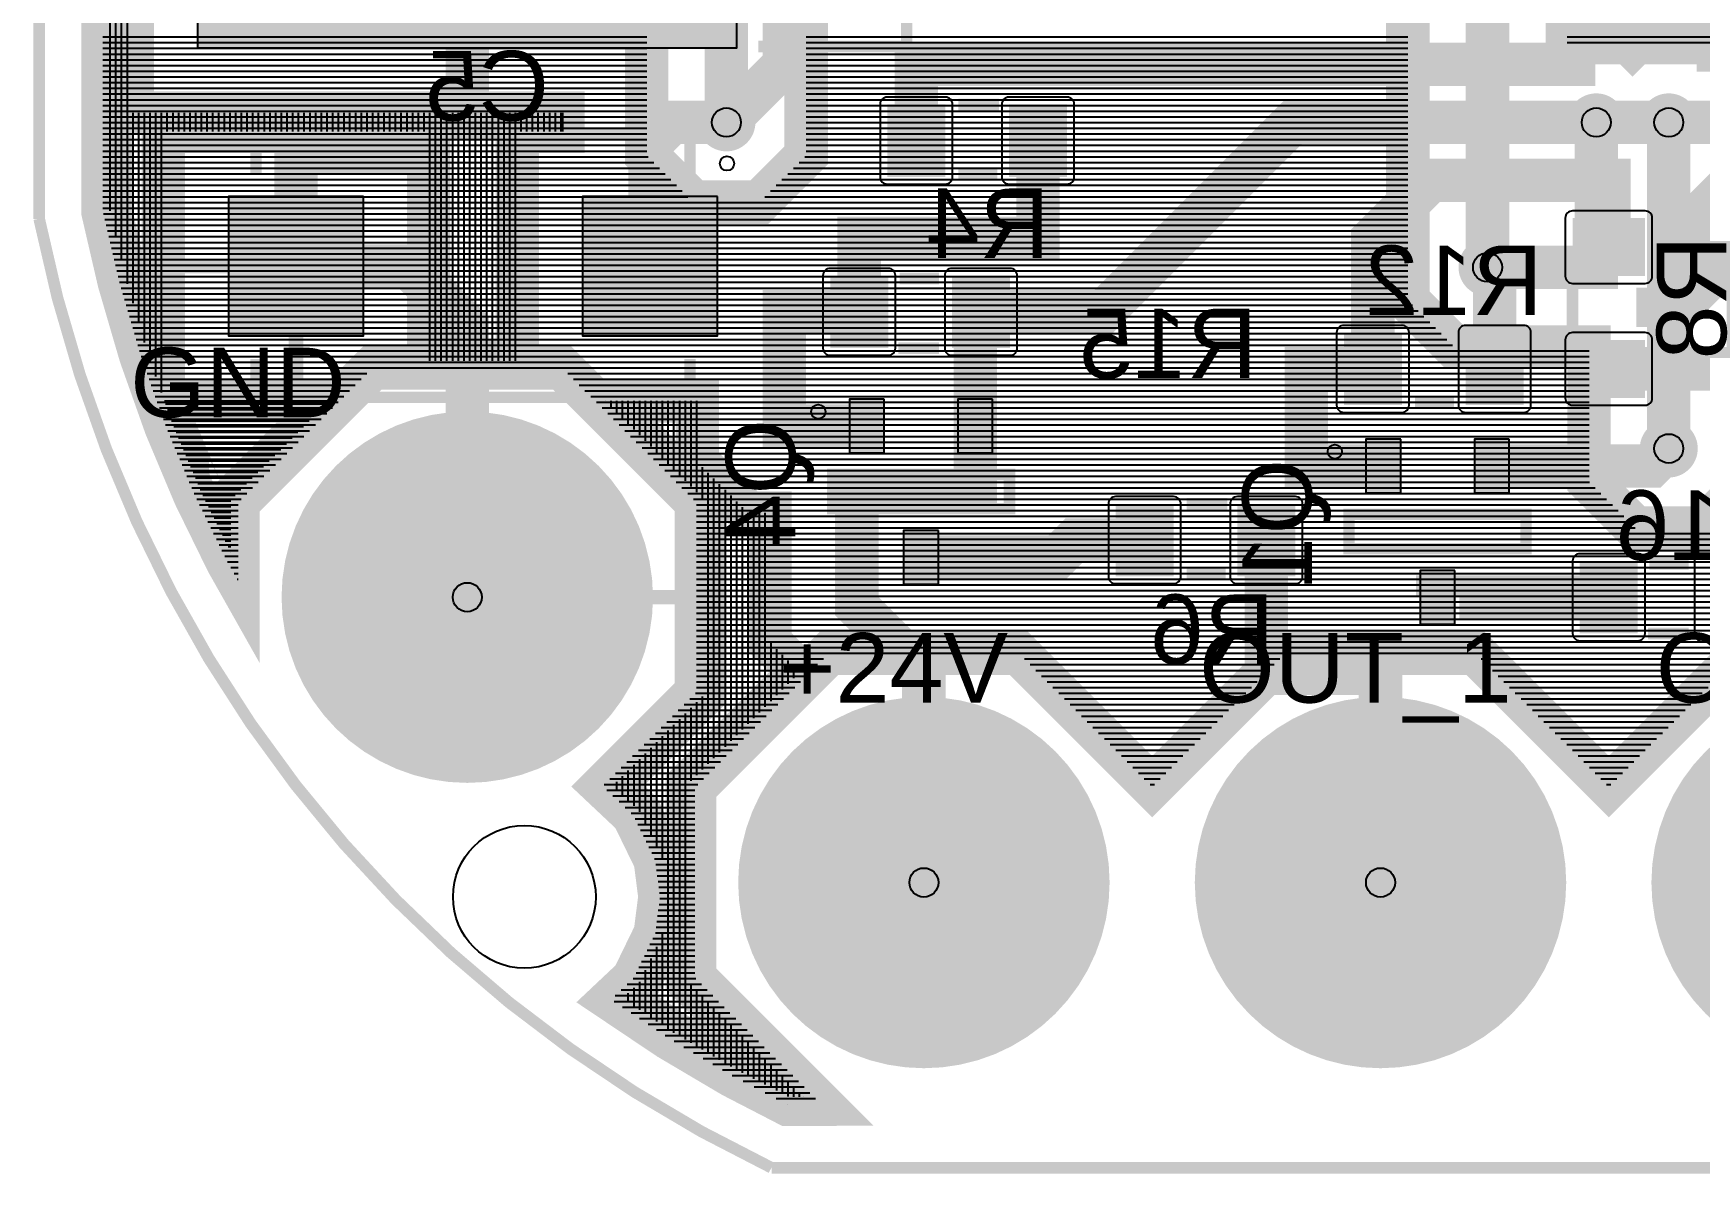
# Model space of a CAD drawing. Header units: centimetres. Extents: x -0.96 to 3.81, y 0.19 to 5.08.
# Drawn here: x -0.96 to 1.959, y 0.19 to 2.188 of the extents above; entities that cross this region are included whole.
import ezdxf

# ---------------------------------------------------------------- set-up
doc = ezdxf.new("R2010")
doc.units = ezdxf.units.CM
doc.layers.get('0').update_dxf_attribs({"linetype": 'CONTINUOUS'})

# ---------------------------------------------------------------- blocks, each defined once
blk = doc.blocks.new('RPAD')
blk.add_trace([(-0.5, -0.5), (-0.5, 0.5), (0.5, -0.5), (0.5, 0.5)])
blk = doc.blocks.new('EPAD')
at = {"const_width": 0.5}
blk.add_lwpolyline([(-0.25, 0, 1), (0.25, 0, 1)], format="xyb", close=True, dxfattribs=at)

msp = doc.modelspace()

# ---------------------------------------------------------------- linework, layer by layer
for points, const_width in [([(1.546, 3.846), (1.1036, 3.4036), (0.3556, 3.4036), (0.254, 3.302), (0.254, 2.032)], 0.0762), ([(0.114301, 3.359865), (0.114301, 1.974135), (0.196135, 1.892301), (0.311865, 1.892301), (0.393699, 1.974135), (0.393699, 3.244135)], 0.0762), ([(-0.786739, 2.048491), (-0.032399, 2.048491), (-0.032399, 2.016219), (-0.112409, 2.016219), (-0.112409, 1.614299), (-0.267591, 1.614299), (-0.267591, 2.016219), (-0.732409, 2.016219), (-0.732409, 1.549683), (-0.760082, 1.627711), (-0.797437, 1.755673), (-0.82554, 1.876896), (-0.82554, 2.823452), (-0.80571, 2.911176), (-0.786739, 2.981195), (-0.786739, 2.048491)], 0.0762), ([(0.31, 2.165), (0.57, 2.165), (0.57, 3.235), (0.31, 3.235)], 0.02), ([(0.31, 2.165), (0.57, 2.165), (0.57, 3.235), (0.31, 3.235)], 0.02), ([(0.31, 2.165), (0.57, 2.165), (0.57, 3.235), (0.31, 3.235)], 0.02), ([(1.5875, 1.778), (1.5875, 2.286), (0.6985, 3.175)], 0.0762), ([(2.033652, 1.101599), (1.8, 0.867947), (1.566348, 1.101599), (1.233652, 1.101599), (1, 0.867947), (0.766348, 1.101599), (0.433652, 1.101599), (0.198401, 0.866348), (0.198401, 0.533652), (0.420282, 0.311771), (0.360626, 0.311763), (0.265271, 0.361035), (0.153267, 0.427232), (0.051997, 0.495199), (0.090887, 0.531837), (0.129512, 0.61117), (0.137668, 0.675), (0.129512, 0.73883), (0.090887, 0.818163), (0.036937, 0.86899), (0.201599, 1.033652), (0.201599, 1.366348), (-0.033652, 1.601599), (-0.366348, 1.601599), (-0.601599, 1.366348), (-0.601599, 1.229169), (-0.620098, 1.261948), (-0.677184, 1.378399), (-0.727939, 1.499082), (-0.772169, 1.623796), (-0.80973, 1.752464), (-0.83824, 1.875442), (-0.83824, 2.824869)], 0.0762), ([(-0.95, 1.86266), (-0.95, 2.83734)], 0.02032), ([(-0.95, 1.86266), (-0.95, 2.83734)], 0.02032), ([(-0.95, 1.86266), (-0.95, 2.83734)], 0.02032), ([(-0.2, 2.7), (-0.2, 2.0828), (-0.3016, 1.9812), (-0.5, 1.9812), (-0.5, 1.78)], 0.0762), ([(-0.2, 2.048491), (-0.2, 2.7)], 0.0254), ([(0.254, 2.032), (0.3556, 2.1336), (0.3556, 2.413), (0.4726, 2.53), (0.8, 2.53)], 0.0762), ([(1.738, 2.368), (1.738, 2.1336), (0.58664, 2.1336), (0.58664, 2)], 0.0762), ([(1.992, 2.368), (1.992, 2.159), (2.413, 2.159), (2.54, 2.286)], 0.0762), ([(1.447801, 2.228135), (1.447801, 1.720135), (1.529635, 1.638301), (1.765301, 1.638301), (1.765301, 1.402635), (1.847135, 1.320801), (1.962865, 1.320801), (2.044699, 1.402635), (2.044699, 1.892301), (2.583737, 1.892301), (2.527301, 1.835865), (2.527301, 1.720135), (2.609135, 1.638301), (3.232865, 1.638301), (3.314699, 1.720135), (3.314699, 1.835865), (3.232865, 1.917699), (3.105863, 1.917699), (3.263899, 2.075735), (3.263899, 2.331165)], 0.0762), ([(2.971801, 2.228135), (2.984501, 2.215435), (2.984501, 2.191465), (2.964735, 2.171699), (1.847135, 2.171699), (1.8415, 2.166064), (1.835865, 2.171699), (1.727199, 2.171699), (1.727199, 2.343865)], 0.0762), ([(1.905, 2.032), (3.0226, 2.032), (3.1242, 2.1336), (3.1242, 2.2733), (3.1115, 2.286)], 0.0762), ([(2.608181, 1.930399), (2.603874, 1.930399), (2.514601, 1.841126), (2.514601, 1.725299), (2.452399, 1.725299), (2.452399, 1.841125), (2.363125, 1.930399), (2.146675, 1.930399), (1.977799, 1.761523), (1.977799, 1.889274), (2.057399, 1.968874), (2.057399, 2.095126), (2.025824, 2.126701), (2.169799, 2.126701), (2.169799, 2.258701), (2.486477, 2.258701), (2.516328, 2.22885), (2.563672, 2.22885), (2.593523, 2.258701), (2.608181, 2.258701), (2.608181, 1.930399)], 0.0762), ([(0.6603, 2.0635), (0.73142, 2.0635)], 0.02032), ([(0.6603, 2.0635), (0.73142, 2.0635)], 0.02032), ([(0.6603, 2.0635), (0.73142, 2.0635)], 0.02032), ([(0.254, 2.032), (0.1581, 2.032), (0.12, 1.9939), (0.12, 1.78)], 0.0762), ([(0.7, 1.7), (0.9144, 1.7), (1.2464, 2.032), (1.4605, 2.032)], 0.0762), ([(1.4605, 2.032), (1.778, 2.032)], 0.0762), ([(1.778, 2.032), (1.778, 1.778), (1.5875, 1.778)], 0.0762), ([(1.778, 2.032), (1.905, 2.032)], 0.0762), ([(1.905, 2.032), (1.905, 1.4605)], 0.0762), ([(0.19, 1.9425), (0.19, 2.01), (-0.57, 2.01), (-0.57, 1.9425)], 0.02), ([(0.19, 1.9425), (0.19, 2.01), (-0.57, 2.01), (-0.57, 1.9425)], 0.02), ([(0.19, 1.9425), (0.19, 2.01), (-0.57, 2.01), (-0.57, 1.9425)], 0.02), ([(-0.5, 2.016219), (-0.5, 1.78)], 0.0254), ([(0.48664, 1.7), (0.48664, 1.8288), (0.8, 1.8288), (0.8, 2)], 0.0762), ([(1.38664, 1.6), (1.38664, 1.8288), (1.48824, 1.9304), (1.8, 1.9304), (1.8, 1.81336)], 0.0762), ([(0.6603, 1.94158), (0.72888, 1.94158)], 0.02032), ([(0.6603, 1.94158), (0.72888, 1.94158)], 0.02032), ([(0.6603, 1.94158), (0.72888, 1.94158)], 0.02032), ([(-0.950135, 1.86331), (-0.918001, 1.724689), (-0.878657, 1.589879), (-0.832273, 1.459053), (-0.779023, 1.332387), (-0.719078, 1.210054), (-0.652611, 1.092229), (-0.579794, 0.979087), (-0.5008, 0.870802), (-0.415801, 0.767547), (-0.324968, 0.669499), (-0.228475, 0.57683), (-0.126493, 0.489716), (-0.019194, 0.408331), (0.093248, 0.332849), (0.210662, 0.263444), (0.332876, 0.200292)], 0.02032), ([(-0.950135, 1.86331), (-0.918001, 1.724689), (-0.878657, 1.589879), (-0.832273, 1.459053), (-0.779023, 1.332387), (-0.719078, 1.210054), (-0.652611, 1.092229), (-0.579794, 0.979087), (-0.5008, 0.870802), (-0.415801, 0.767547), (-0.324968, 0.669499), (-0.228475, 0.57683), (-0.126493, 0.489716), (-0.019194, 0.408331), (0.093248, 0.332849), (0.210662, 0.263444), (0.332876, 0.200292)], 0.02032), ([(-0.950135, 1.86331), (-0.918001, 1.724689), (-0.878657, 1.589879), (-0.832273, 1.459053), (-0.779023, 1.332387), (-0.719078, 1.210054), (-0.652611, 1.092229), (-0.579794, 0.979087), (-0.5008, 0.870802), (-0.415801, 0.767547), (-0.324968, 0.669499), (-0.228475, 0.57683), (-0.126493, 0.489716), (-0.019194, 0.408331), (0.093248, 0.332849), (0.210662, 0.263444), (0.332876, 0.200292)], 0.02032), ([(-0.5, 1.78), (-0.3048, 1.78), (-0.2, 1.6752), (-0.2, 1.2)], 0.0762), ([(1.5875, 1.778), (1.6, 1.7655), (1.6, 1.6)], 0.0762), ([(2.3, 1.484), (2.3, 1.778), (2.2098, 1.778), (2.0318, 1.6), (1.8, 1.6)], 0.0762), ([(-0.732409, 1.78), (-0.5, 1.78)], 0.0254), ([(-0.267591, 1.78), (-0.5, 1.78)], 0.0254), ([(-0.5, 1.543781), (-0.5, 1.78)], 0.0254), ([(0.62634, 1.75842), (0.55776, 1.75842)], 0.02032), ([(0.62634, 1.75842), (0.55776, 1.75842)], 0.02032), ([(0.62634, 1.75842), (0.55776, 1.75842)], 0.02032), ([(1.7365, 1.67366), (1.7365, 1.74478)], 0.02032), ([(1.7365, 1.67366), (1.7365, 1.74478)], 0.02032), ([(1.7365, 1.67366), (1.7365, 1.74478)], 0.02032), ([(1.85842, 1.67366), (1.85842, 1.74224)], 0.02032), ([(1.85842, 1.67366), (1.85842, 1.74224)], 0.02032), ([(1.85842, 1.67366), (1.85842, 1.74224)], 0.02032), ([(0.48664, 1.7), (0.3556, 1.7), (0.3556, 1.5), (0.5, 1.5)], 0.0762), ([(0.69, 1.5), (0.69, 1.7), (0.7, 1.7)], 0.0762), ([(1.4603, 1.6635), (1.53142, 1.6635)], 0.02032), ([(1.4603, 1.6635), (1.53142, 1.6635)], 0.02032), ([(1.4603, 1.6635), (1.53142, 1.6635)], 0.02032), ([(0.62634, 1.6365), (0.55522, 1.6365)], 0.02032), ([(0.62634, 1.6365), (0.55522, 1.6365)], 0.02032), ([(0.62634, 1.6365), (0.55522, 1.6365)], 0.02032), ([(1.38664, 1.6), (1.27, 1.6), (1.27, 1.43), (1.405, 1.43)], 0.0762), ([(0.19, 1.6175), (0.19, 1.55), (-0.57, 1.55), (-0.57, 1.6175)], 0.02), ([(0.19, 1.6175), (0.19, 1.55), (-0.57, 1.55), (-0.57, 1.6175)], 0.02), ([(0.19, 1.6175), (0.19, 1.55), (-0.57, 1.55), (-0.57, 1.6175)], 0.02), ([(-0.2, 1.614299), (-0.2, 1.2)], 0.0254), ([(-0.2, 1.601599), (-0.2, 1.2)], 0.0254), ([(-0.614299, 1.371608), (-0.614299, 1.278973), (-0.665622, 1.383667), (-0.71609, 1.50367), (-0.730316, 1.543781), (-0.442126, 1.543781), (-0.614299, 1.371608)], 0.0762), ([(0.203201, 1.5), (0.203201, 1.436875), (0.292475, 1.347601), (0.330201, 1.347601), (0.330201, 1.121075), (0.382684, 1.068592), (0.185701, 0.871608), (0.185701, 0.528392), (0.389626, 0.324467), (0.363711, 0.324463), (0.271431, 0.372147), (0.160038, 0.437982), (0.072293, 0.496872), (0.101287, 0.524187), (0.141845, 0.607491), (0.150472, 0.675), (0.141845, 0.742509), (0.101287, 0.825813), (0.055169, 0.869262), (0.214299, 1.028392), (0.214299, 1.371608), (0.042126, 1.543781), (0.203201, 1.543781), (0.203201, 1.5)], 0.0762), ([(1.4603, 1.54158), (1.52888, 1.54158)], 0.02032), ([(1.4603, 1.54158), (1.52888, 1.54158)], 0.02032), ([(1.4603, 1.54158), (1.52888, 1.54158)], 0.02032), ([(0.69, 1.5), (0.69, 1.385), (0.4826, 1.385), (0.4826, 1.1842), (0.6, 1.0668), (0.6, 0.7)], 0.0762), ([(1.905, 1.4605), (1.8745, 1.43), (1.595, 1.43)], 0.0762), ([(0.75, 1.415), (0.75, 1.355), (0.44, 1.355), (0.44, 1.415), (0.75, 1.415)], 0.02), ([(0.75, 1.415), (0.75, 1.355), (0.44, 1.355), (0.44, 1.415), (0.75, 1.415)], 0.02), ([(0.75, 1.415), (0.75, 1.355), (0.44, 1.355), (0.44, 1.415), (0.75, 1.415)], 0.02), ([(1.0603, 1.3635), (1.13142, 1.3635)], 0.02032), ([(1.0603, 1.3635), (1.13142, 1.3635)], 0.02032), ([(1.0603, 1.3635), (1.13142, 1.3635)], 0.02032), ([(1.655, 1.345), (1.655, 1.285), (1.345, 1.285), (1.345, 1.345), (1.655, 1.345)], 0.02), ([(1.655, 1.345), (1.655, 1.285), (1.345, 1.285), (1.345, 1.345), (1.655, 1.345)], 0.02), ([(1.655, 1.345), (1.655, 1.285), (1.345, 1.285), (1.345, 1.345), (1.655, 1.345)], 0.02), ([(0.98664, 1.3), (0.8636, 1.3), (0.8336, 1.27), (0.595, 1.27)], 0.0762), ([(1.4, 0.7), (1.4, 1.0668), (1.2, 1.0668), (1.2, 1.3)], 0.0762), ([(1.9397, 1.25842), (1.87112, 1.25842)], 0.02032), ([(1.9397, 1.25842), (1.87112, 1.25842)], 0.02032), ([(1.9397, 1.25842), (1.87112, 1.25842)], 0.02032), ([(1.0603, 1.24158), (1.12888, 1.24158)], 0.02032), ([(1.0603, 1.24158), (1.12888, 1.24158)], 0.02032), ([(1.0603, 1.24158), (1.12888, 1.24158)], 0.02032), ([(1.5, 1.2), (1.5, 1.200001), (1.6002, 1.200001), (1.600201, 1.2), (1.8, 1.2)], 0.0762), ([(0.214299, 1.2), (-0.2, 1.2)], 0.0254), ([(0.201599, 1.2), (-0.2, 1.2)], 0.0254), ([(1.9397, 1.1365), (1.86858, 1.1365)], 0.02032), ([(1.9397, 1.1365), (1.86858, 1.1365)], 0.02032), ([(1.9397, 1.1365), (1.86858, 1.1365)], 0.02032), ([(0.333464, 0.2), (2.466536, 0.2)], 0.02032), ([(0.333464, 0.2), (2.466536, 0.2)], 0.02032), ([(0.333464, 0.2), (2.466536, 0.2)], 0.02032)]:
    msp.add_lwpolyline(points, dxfattribs=dict(const_width=const_width))
for points in [[(0.27244, 3.23721), (-0.67244, 3.23721), (-0.67244, 2.16279), (0.27244, 2.16279), (0.27244, 3.23721)], [(0.53584, 1.9238), (0.63744, 1.9238), (0.640037, 1.924053), (0.642438, 1.92478), (0.644598, 1.925935), (0.646469, 1.927471), (0.648005, 1.929343), (0.64916, 1.931502), (0.649887, 1.933903), (0.65014, 1.9365), (0.65014, 2.0635), (0.649887, 2.066097), (0.64916, 2.068498), (0.648005, 2.070657), (0.646469, 2.072529), (0.644598, 2.074065), (0.642438, 2.07522), (0.640037, 2.075947), (0.63744, 2.0762), (0.53584, 2.0762), (0.533243, 2.075947), (0.530842, 2.07522), (0.528682, 2.074065), (0.526811, 2.072529), (0.525275, 2.070657), (0.52412, 2.068498), (0.523393, 2.066097), (0.52314, 2.0635), (0.52314, 1.9365), (0.523393, 1.933903), (0.52412, 1.931502), (0.525275, 1.929343), (0.526811, 1.927471), (0.528682, 1.925935), (0.530842, 1.92478), (0.533243, 1.924053), (0.53584, 1.9238)], [(0.7492, 1.9238), (0.8508, 1.9238), (0.853397, 1.924053), (0.855798, 1.92478), (0.857958, 1.925935), (0.859829, 1.927471), (0.861365, 1.929343), (0.86252, 1.931502), (0.863247, 1.933903), (0.8635, 1.9365), (0.8635, 2.0635), (0.863247, 2.066097), (0.86252, 2.068498), (0.861365, 2.070657), (0.859829, 2.072529), (0.857958, 2.074065), (0.855798, 2.07522), (0.853397, 2.075947), (0.8508, 2.0762), (0.7492, 2.0762), (0.746603, 2.075947), (0.744202, 2.07522), (0.742042, 2.074065), (0.740171, 2.072529), (0.738635, 2.070657), (0.73748, 2.068498), (0.736753, 2.066097), (0.7365, 2.0635), (0.7365, 1.9365), (0.736753, 1.933903), (0.73748, 1.931502), (0.738635, 1.929343), (0.740171, 1.927471), (0.742042, 1.925935), (0.744202, 1.92478), (0.746603, 1.924053), (0.7492, 1.9238)], [(-0.38189, 1.90192), (-0.61811, 1.90192), (-0.61811, 1.65808), (-0.38189, 1.65808), (-0.38189, 1.90192)], [(0.23811, 1.90192), (0.00189, 1.90192), (0.00189, 1.65808), (0.23811, 1.65808), (0.23811, 1.90192)], [(1.8762, 1.76256), (1.8762, 1.86416), (1.875947, 1.866757), (1.87522, 1.869158), (1.874065, 1.871318), (1.872529, 1.873189), (1.870657, 1.874725), (1.868498, 1.87588), (1.866097, 1.876607), (1.8635, 1.87686), (1.7365, 1.87686), (1.733903, 1.876607), (1.731502, 1.87588), (1.729343, 1.874725), (1.727471, 1.873189), (1.725935, 1.871318), (1.72478, 1.869158), (1.724053, 1.866757), (1.7238, 1.86416), (1.7238, 1.76256), (1.724053, 1.759963), (1.72478, 1.757562), (1.725935, 1.755402), (1.727471, 1.753531), (1.729343, 1.751995), (1.731502, 1.75084), (1.733903, 1.750113), (1.7365, 1.74986), (1.8635, 1.74986), (1.866097, 1.750113), (1.868498, 1.75084), (1.870657, 1.751995), (1.872529, 1.753531), (1.874065, 1.755402), (1.87522, 1.757562), (1.875947, 1.759963), (1.8762, 1.76256)], [(0.53744, 1.7762), (0.43584, 1.7762), (0.433243, 1.775947), (0.430842, 1.77522), (0.428682, 1.774065), (0.426811, 1.772529), (0.425275, 1.770657), (0.42412, 1.768498), (0.423393, 1.766097), (0.42314, 1.7635), (0.42314, 1.6365), (0.423393, 1.633903), (0.42412, 1.631502), (0.425275, 1.629343), (0.426811, 1.627471), (0.428682, 1.625935), (0.430842, 1.62478), (0.433243, 1.624053), (0.43584, 1.6238), (0.53744, 1.6238), (0.540037, 1.624053), (0.542438, 1.62478), (0.544598, 1.625935), (0.546469, 1.627471), (0.548005, 1.629343), (0.54916, 1.631502), (0.549887, 1.633903), (0.55014, 1.6365), (0.55014, 1.7635), (0.549887, 1.766097), (0.54916, 1.768498), (0.548005, 1.770657), (0.546469, 1.772529), (0.544598, 1.774065), (0.542438, 1.77522), (0.540037, 1.775947), (0.53744, 1.7762)], [(0.7508, 1.7762), (0.6492, 1.7762), (0.646603, 1.775947), (0.644202, 1.77522), (0.642042, 1.774065), (0.640171, 1.772529), (0.638635, 1.770657), (0.63748, 1.768498), (0.636753, 1.766097), (0.6365, 1.7635), (0.6365, 1.6365), (0.636753, 1.633903), (0.63748, 1.631502), (0.638635, 1.629343), (0.640171, 1.627471), (0.642042, 1.625935), (0.644202, 1.62478), (0.646603, 1.624053), (0.6492, 1.6238), (0.7508, 1.6238), (0.753397, 1.624053), (0.755798, 1.62478), (0.757958, 1.625935), (0.759829, 1.627471), (0.761365, 1.629343), (0.76252, 1.631502), (0.763247, 1.633903), (0.7635, 1.6365), (0.7635, 1.7635), (0.763247, 1.766097), (0.76252, 1.768498), (0.761365, 1.770657), (0.759829, 1.772529), (0.757958, 1.774065), (0.755798, 1.77522), (0.753397, 1.775947), (0.7508, 1.7762)], [(1.33584, 1.5238), (1.43744, 1.5238), (1.440037, 1.524053), (1.442438, 1.52478), (1.444598, 1.525935), (1.446469, 1.527471), (1.448005, 1.529343), (1.44916, 1.531502), (1.449887, 1.533903), (1.45014, 1.5365), (1.45014, 1.6635), (1.449887, 1.666097), (1.44916, 1.668498), (1.448005, 1.670657), (1.446469, 1.672529), (1.444598, 1.674065), (1.442438, 1.67522), (1.440037, 1.675947), (1.43744, 1.6762), (1.33584, 1.6762), (1.333243, 1.675947), (1.330842, 1.67522), (1.328682, 1.674065), (1.326811, 1.672529), (1.325275, 1.670657), (1.32412, 1.668498), (1.323393, 1.666097), (1.32314, 1.6635), (1.32314, 1.5365), (1.323393, 1.533903), (1.32412, 1.531502), (1.325275, 1.529343), (1.326811, 1.527471), (1.328682, 1.525935), (1.330842, 1.52478), (1.333243, 1.524053), (1.33584, 1.5238)], [(1.5492, 1.5238), (1.6508, 1.5238), (1.653397, 1.524053), (1.655798, 1.52478), (1.657958, 1.525935), (1.659829, 1.527471), (1.661365, 1.529343), (1.66252, 1.531502), (1.663247, 1.533903), (1.6635, 1.5365), (1.6635, 1.6635), (1.663247, 1.666097), (1.66252, 1.668498), (1.661365, 1.670657), (1.659829, 1.672529), (1.657958, 1.674065), (1.655798, 1.67522), (1.653397, 1.675947), (1.6508, 1.6762), (1.5492, 1.6762), (1.546603, 1.675947), (1.544202, 1.67522), (1.542042, 1.674065), (1.540171, 1.672529), (1.538635, 1.670657), (1.53748, 1.668498), (1.536753, 1.666097), (1.5365, 1.6635), (1.5365, 1.5365), (1.536753, 1.533903), (1.53748, 1.531502), (1.538635, 1.529343), (1.540171, 1.527471), (1.542042, 1.525935), (1.544202, 1.52478), (1.546603, 1.524053), (1.5492, 1.5238)], [(1.8762, 1.5492), (1.8762, 1.6508), (1.875947, 1.653397), (1.87522, 1.655798), (1.874065, 1.657958), (1.872529, 1.659829), (1.870657, 1.661365), (1.868498, 1.66252), (1.866097, 1.663247), (1.8635, 1.6635), (1.7365, 1.6635), (1.733903, 1.663247), (1.731502, 1.66252), (1.729343, 1.661365), (1.727471, 1.659829), (1.725935, 1.657958), (1.72478, 1.655798), (1.724053, 1.653397), (1.7238, 1.6508), (1.7238, 1.5492), (1.724053, 1.546603), (1.72478, 1.544202), (1.725935, 1.542042), (1.727471, 1.540171), (1.729343, 1.538635), (1.731502, 1.53748), (1.733903, 1.536753), (1.7365, 1.5365), (1.8635, 1.5365), (1.866097, 1.536753), (1.868498, 1.53748), (1.870657, 1.538635), (1.872529, 1.540171), (1.874065, 1.542042), (1.87522, 1.544202), (1.875947, 1.546603), (1.8762, 1.5492)], [(0.53048, 1.54699), (0.46952, 1.54699), (0.46952, 1.45301), (0.53048, 1.45301), (0.53048, 1.54699)], [(0.72048, 1.54699), (0.65952, 1.54699), (0.65952, 1.45301), (0.72048, 1.45301), (0.72048, 1.54699)], [(1.43548, 1.47699), (1.37452, 1.47699), (1.37452, 1.38301), (1.43548, 1.38301), (1.43548, 1.47699)], [(1.62548, 1.47699), (1.56452, 1.47699), (1.56452, 1.38301), (1.62548, 1.38301), (1.62548, 1.47699)], [(0.93584, 1.2238), (1.03744, 1.2238), (1.040037, 1.224053), (1.042438, 1.22478), (1.044598, 1.225935), (1.046469, 1.227471), (1.048005, 1.229343), (1.04916, 1.231502), (1.049887, 1.233903), (1.05014, 1.2365), (1.05014, 1.3635), (1.049887, 1.366097), (1.04916, 1.368498), (1.048005, 1.370657), (1.046469, 1.372529), (1.044598, 1.374065), (1.042438, 1.37522), (1.040037, 1.375947), (1.03744, 1.3762), (0.93584, 1.3762), (0.933243, 1.375947), (0.930842, 1.37522), (0.928682, 1.374065), (0.926811, 1.372529), (0.925275, 1.370657), (0.92412, 1.368498), (0.923393, 1.366097), (0.92314, 1.3635), (0.92314, 1.2365), (0.923393, 1.233903), (0.92412, 1.231502), (0.925275, 1.229343), (0.926811, 1.227471), (0.928682, 1.225935), (0.930842, 1.22478), (0.933243, 1.224053), (0.93584, 1.2238)], [(1.1492, 1.2238), (1.2508, 1.2238), (1.253397, 1.224053), (1.255798, 1.22478), (1.257958, 1.225935), (1.259829, 1.227471), (1.261365, 1.229343), (1.26252, 1.231502), (1.263247, 1.233903), (1.2635, 1.2365), (1.2635, 1.3635), (1.263247, 1.366097), (1.26252, 1.368498), (1.261365, 1.370657), (1.259829, 1.372529), (1.257958, 1.374065), (1.255798, 1.37522), (1.253397, 1.375947), (1.2508, 1.3762), (1.1492, 1.3762), (1.146603, 1.375947), (1.144202, 1.37522), (1.142042, 1.374065), (1.140171, 1.372529), (1.138635, 1.370657), (1.13748, 1.368498), (1.136753, 1.366097), (1.1365, 1.3635), (1.1365, 1.2365), (1.136753, 1.233903), (1.13748, 1.231502), (1.138635, 1.229343), (1.140171, 1.227471), (1.142042, 1.225935), (1.144202, 1.22478), (1.146603, 1.224053), (1.1492, 1.2238)], [(0.62548, 1.31699), (0.56452, 1.31699), (0.56452, 1.22301), (0.62548, 1.22301), (0.62548, 1.31699)], [(1.8508, 1.2762), (1.7492, 1.2762), (1.746603, 1.275947), (1.744202, 1.27522), (1.742042, 1.274065), (1.740171, 1.272529), (1.738635, 1.270657), (1.73748, 1.268498), (1.736753, 1.266097), (1.7365, 1.2635), (1.7365, 1.1365), (1.736753, 1.133903), (1.73748, 1.131502), (1.738635, 1.129343), (1.740171, 1.127471), (1.742042, 1.125935), (1.744202, 1.12478), (1.746603, 1.124053), (1.7492, 1.1238), (1.8508, 1.1238), (1.853397, 1.124053), (1.855798, 1.12478), (1.857958, 1.125935), (1.859829, 1.127471), (1.861365, 1.129343), (1.86252, 1.131502), (1.863247, 1.133903), (1.8635, 1.1365), (1.8635, 1.2635), (1.863247, 1.266097), (1.86252, 1.268498), (1.861365, 1.270657), (1.859829, 1.272529), (1.857958, 1.274065), (1.855798, 1.27522), (1.853397, 1.275947), (1.8508, 1.2762)], [(1.53048, 1.24699), (1.46952, 1.24699), (1.46952, 1.15301), (1.53048, 1.15301), (1.53048, 1.24699)]]:
    msp.add_lwpolyline(points, close=True)
for points in [[(-0.79554, 1.749174), (-0.79554, 2.948711)], [(-0.80554, 1.790625), (-0.80554, 2.911803)], [(-0.81554, 1.83376), (-0.81554, 2.86769)], [(-0.82554, 1.876896), (-0.82554, 2.823452)], [(-0.83824, 2.181763), (0.114301, 2.181763)], [(-0.83824, 2.171763), (0.114301, 2.171763)], [(-0.83824, 2.161763), (0.114301, 2.161763)], [(0.393699, 2.181763), (1.447801, 2.181763)], [(0.393699, 2.171763), (1.447801, 2.171763)], [(0.393699, 2.161763), (1.447801, 2.161763)], [(1.727199, 2.181763), (2.974799, 2.181763)], [(1.727199, 2.171763), (2.964799, 2.171763)], [(-0.83824, 2.151763), (0.114301, 2.151763)], [(-0.83824, 2.141763), (0.114301, 2.141763)], [(-0.83824, 2.131763), (0.114301, 2.131763)], [(0.393699, 2.151763), (1.447801, 2.151763)], [(0.393699, 2.141763), (1.447801, 2.141763)], [(0.393699, 2.131763), (1.447801, 2.131763)], [(-0.83824, 2.121763), (0.114301, 2.121763)], [(-0.83824, 2.111763), (0.114301, 2.111763)], [(0.393699, 2.121763), (1.447801, 2.121763)], [(0.393699, 2.111763), (1.447801, 2.111763)], [(-0.83824, 2.101763), (0.114301, 2.101763)], [(-0.83824, 2.091763), (0.114301, 2.091763)], [(-0.83824, 2.081763), (0.114301, 2.081763)], [(0.393699, 2.101763), (1.447801, 2.101763)], [(0.393699, 2.091763), (1.447801, 2.091763)], [(0.393699, 2.081763), (1.447801, 2.081763)], [(-0.83824, 2.071763), (0.114301, 2.071763)], [(-0.83824, 2.061763), (0.114301, 2.061763)], [(-0.83824, 2.051763), (0.114301, 2.051763)], [(-0.78554, 1.714919), (-0.78554, 2.048491)], [(-0.77554, 1.680663), (-0.77554, 2.048491)], [(-0.76554, 1.646407), (-0.76554, 2.048491)], [(-0.75554, 1.614904), (-0.75554, 2.048491)], [(-0.74554, 1.586707), (-0.74554, 2.048491)], [(-0.73554, 1.558511), (-0.73554, 2.048491)], [(-0.72554, 2.016219), (-0.72554, 2.048491)], [(-0.71554, 2.016219), (-0.71554, 2.048491)], [(-0.70554, 2.016219), (-0.70554, 2.048491)], [(-0.69554, 2.016219), (-0.69554, 2.048491)], [(-0.68554, 2.016219), (-0.68554, 2.048491)], [(-0.67554, 2.016219), (-0.67554, 2.048491)], [(-0.66554, 2.016219), (-0.66554, 2.048491)], [(-0.65554, 2.016219), (-0.65554, 2.048491)], [(-0.64554, 2.016219), (-0.64554, 2.048491)], [(-0.63554, 2.016219), (-0.63554, 2.048491)], [(-0.62554, 2.016219), (-0.62554, 2.048491)], [(-0.61554, 2.016219), (-0.61554, 2.048491)], [(-0.60554, 2.016219), (-0.60554, 2.048491)], [(-0.59554, 2.016219), (-0.59554, 2.048491)], [(-0.58554, 2.016219), (-0.58554, 2.048491)], [(-0.57554, 2.016219), (-0.57554, 2.048491)], [(-0.56554, 2.016219), (-0.56554, 2.048491)], [(-0.55554, 2.016219), (-0.55554, 2.048491)], [(-0.54554, 2.016219), (-0.54554, 2.048491)], [(-0.53554, 2.016219), (-0.53554, 2.048491)], [(-0.52554, 2.016219), (-0.52554, 2.048491)], [(-0.51554, 2.016219), (-0.51554, 2.048491)], [(-0.50554, 2.016219), (-0.50554, 2.048491)], [(-0.49554, 2.016219), (-0.49554, 2.048491)], [(-0.48554, 2.016219), (-0.48554, 2.048491)], [(-0.47554, 2.016219), (-0.47554, 2.048491)], [(-0.46554, 2.016219), (-0.46554, 2.048491)], [(-0.45554, 2.016219), (-0.45554, 2.048491)], [(-0.44554, 2.016219), (-0.44554, 2.048491)], [(-0.43554, 2.016219), (-0.43554, 2.048491)], [(-0.42554, 2.016219), (-0.42554, 2.048491)], [(-0.41554, 2.016219), (-0.41554, 2.048491)], [(-0.40554, 2.016219), (-0.40554, 2.048491)], [(-0.39554, 2.016219), (-0.39554, 2.048491)], [(-0.38554, 2.016219), (-0.38554, 2.048491)], [(-0.37554, 2.016219), (-0.37554, 2.048491)], [(-0.36554, 2.016219), (-0.36554, 2.048491)], [(-0.35554, 2.016219), (-0.35554, 2.048491)], [(-0.34554, 2.016219), (-0.34554, 2.048491)], [(-0.33554, 2.016219), (-0.33554, 2.048491)], [(-0.32554, 2.016219), (-0.32554, 2.048491)], [(-0.31554, 2.016219), (-0.31554, 2.048491)], [(-0.30554, 2.016219), (-0.30554, 2.048491)], [(-0.29554, 2.016219), (-0.29554, 2.048491)], [(-0.28554, 2.016219), (-0.28554, 2.048491)], [(-0.27554, 2.016219), (-0.27554, 2.048491)], [(-0.26554, 1.614299), (-0.26554, 2.048491)], [(-0.25554, 1.614299), (-0.25554, 2.048491)], [(-0.24554, 1.614299), (-0.24554, 2.048491)], [(-0.23554, 1.614299), (-0.23554, 2.048491)], [(-0.22554, 1.614299), (-0.22554, 2.048491)], [(-0.21554, 1.614299), (-0.21554, 2.048491)], [(-0.20554, 1.614299), (-0.20554, 2.048491)], [(-0.19554, 1.614299), (-0.19554, 2.048491)], [(-0.18554, 1.614299), (-0.18554, 2.048491)], [(-0.17554, 1.614299), (-0.17554, 2.048491)], [(-0.16554, 1.614299), (-0.16554, 2.048491)], [(-0.15554, 1.614299), (-0.15554, 2.048491)], [(-0.14554, 1.614299), (-0.14554, 2.048491)], [(-0.13554, 1.614299), (-0.13554, 2.048491)], [(-0.12554, 1.614299), (-0.12554, 2.048491)], [(-0.11554, 1.614299), (-0.11554, 2.048491)], [(-0.10554, 2.016219), (-0.10554, 2.048491)], [(-0.09554, 2.016219), (-0.09554, 2.048491)], [(-0.08554, 2.016219), (-0.08554, 2.048491)], [(-0.07554, 2.016219), (-0.07554, 2.048491)], [(-0.06554, 2.016219), (-0.06554, 2.048491)], [(-0.05554, 2.016219), (-0.05554, 2.048491)], [(-0.04554, 2.016219), (-0.04554, 2.048491)], [(-0.03554, 2.016219), (-0.03554, 2.048491)], [(-0.032399, 2.016219), (-0.032399, 2.048491)], [(0.393699, 2.071763), (1.447801, 2.071763)], [(0.393699, 2.061763), (1.447801, 2.061763)], [(0.393699, 2.051763), (1.447801, 2.051763)], [(-0.83824, 2.041763), (0.114301, 2.041763)], [(-0.83824, 2.031763), (0.114301, 2.031763)], [(-0.83824, 2.021763), (0.114301, 2.021763)], [(0.393699, 2.041763), (1.447801, 2.041763)], [(0.393699, 2.031763), (1.447801, 2.031763)], [(0.393699, 2.021763), (1.447801, 2.021763)], [(-0.83824, 2.011763), (0.114301, 2.011763)], [(-0.83824, 2.001763), (0.114301, 2.001763)], [(-0.83824, 1.991763), (0.114301, 1.991763)], [(0.393699, 2.011763), (1.447801, 2.011763)], [(0.393699, 2.001763), (1.447801, 2.001763)], [(0.393699, 1.991763), (1.447801, 1.991763)], [(-0.83824, 1.981763), (0.114301, 1.981763)], [(-0.83824, 1.971763), (0.116673, 1.971763)], [(-0.83824, 1.961763), (0.126673, 1.961763)], [(0.381327, 1.961763), (1.447801, 1.961763)], [(0.391327, 1.971763), (1.447801, 1.971763)], [(0.393699, 1.981763), (1.447801, 1.981763)], [(-0.83824, 1.951763), (0.136673, 1.951763)], [(-0.83824, 1.941763), (0.146673, 1.941763)], [(-0.83824, 1.931763), (0.156673, 1.931763)], [(0.351327, 1.931763), (1.447801, 1.931763)], [(0.361327, 1.941763), (1.447801, 1.941763)], [(0.371327, 1.951763), (1.447801, 1.951763)], [(-0.83824, 1.921763), (0.166673, 1.921763)], [(-0.83824, 1.911763), (0.176673, 1.911763)], [(-0.83824, 1.901763), (0.186673, 1.901763)], [(0.321327, 1.901763), (1.447801, 1.901763)], [(0.331327, 1.911763), (1.447801, 1.911763)], [(0.341327, 1.921763), (1.447801, 1.921763)], [(-0.83824, 1.891763), (1.447801, 1.891763)], [(-0.83824, 1.881763), (1.447801, 1.881763)], [(-0.837387, 1.871763), (1.447801, 1.871763)], [(-0.835068, 1.861763), (1.447801, 1.861763)], [(-0.83275, 1.851763), (1.447801, 1.851763)], [(-0.830432, 1.841763), (1.447801, 1.841763)], [(-0.828113, 1.831763), (1.447801, 1.831763)], [(-0.825795, 1.821763), (1.447801, 1.821763)], [(-0.823477, 1.811763), (1.447801, 1.811763)], [(-0.821158, 1.801763), (1.447801, 1.801763)], [(-0.81884, 1.791763), (1.447801, 1.791763)], [(-0.816522, 1.781763), (1.447801, 1.781763)], [(-0.814204, 1.771763), (1.447801, 1.771763)], [(-0.811885, 1.761763), (1.447801, 1.761763)], [(-0.809525, 1.751763), (1.447801, 1.751763)], [(-0.806606, 1.741763), (1.447801, 1.741763)], [(-0.803686, 1.731763), (1.447801, 1.731763)], [(-0.800767, 1.721763), (1.447801, 1.721763)], [(-0.797848, 1.711763), (1.456173, 1.711763)], [(-0.794929, 1.701763), (1.466173, 1.701763)], [(-0.79201, 1.691763), (1.476173, 1.691763)], [(-0.78909, 1.681763), (1.486173, 1.681763)], [(-0.786171, 1.671763), (1.496173, 1.671763)], [(-0.783252, 1.661763), (1.506173, 1.661763)], [(-0.780333, 1.651763), (1.516173, 1.651763)], [(-0.777413, 1.641763), (1.526173, 1.641763)], [(-0.774494, 1.631763), (1.765301, 1.631763)], [(-0.771447, 1.621763), (1.765301, 1.621763)], [(-0.767901, 1.611763), (1.765301, 1.611763)], [(-0.764354, 1.601763), (1.765301, 1.601763)], [(-0.760808, 1.591763), (-0.376184, 1.591763)], [(-0.757261, 1.581763), (-0.386184, 1.581763)], [(-0.023816, 1.591763), (1.765301, 1.591763)], [(-0.013816, 1.581763), (1.765301, 1.581763)], [(-0.753715, 1.571763), (-0.396184, 1.571763)], [(-0.750168, 1.561763), (-0.406184, 1.561763)], [(-0.746622, 1.551763), (-0.416184, 1.551763)], [(-0.003816, 1.571763), (1.765301, 1.571763)], [(0.006184, 1.561763), (1.765301, 1.561763)], [(0.016184, 1.551763), (1.765301, 1.551763)], [(-0.743075, 1.541763), (-0.426184, 1.541763)], [(-0.739529, 1.531763), (-0.436184, 1.531763)], [(-0.735982, 1.521763), (-0.446184, 1.521763)], [(-0.730316, 1.543781), (-0.442126, 1.543781)], [(-0.72861, 1.538973), (-0.446934, 1.538973)], [(-0.725064, 1.528973), (-0.456934, 1.528973)], [(-0.721517, 1.518973), (-0.466934, 1.518973)], [(0.026184, 1.541763), (1.765301, 1.541763)], [(0.036184, 1.531763), (1.765301, 1.531763)], [(0.042126, 1.543781), (0.042126, 1.543781)], [(0.046184, 1.521763), (1.765301, 1.521763)], [(0.052126, 1.533781), (0.052126, 1.543781)], [(0.062126, 1.523781), (0.062126, 1.543781)], [(0.072126, 1.513781), (0.072126, 1.543781)], [(0.082126, 1.503781), (0.082126, 1.543781)], [(0.092126, 1.493781), (0.092126, 1.543781)], [(0.102126, 1.483781), (0.102126, 1.543781)], [(0.112126, 1.473781), (0.112126, 1.543781)], [(0.122126, 1.463781), (0.122126, 1.543781)], [(0.132126, 1.453781), (0.132126, 1.543781)], [(0.142126, 1.443781), (0.142126, 1.543781)], [(0.152126, 1.433781), (0.152126, 1.543781)], [(0.162126, 1.423781), (0.162126, 1.543781)], [(0.172126, 1.413781), (0.172126, 1.543781)], [(0.182126, 1.403781), (0.182126, 1.543781)], [(0.192126, 1.393781), (0.192126, 1.543781)], [(0.202126, 1.383781), (0.202126, 1.543781)], [(-0.732436, 1.511763), (-0.456184, 1.511763)], [(-0.728889, 1.501763), (-0.466184, 1.501763)], [(-0.72486, 1.491763), (-0.476184, 1.491763)], [(-0.71797, 1.508973), (-0.476934, 1.508973)], [(-0.714114, 1.498973), (-0.486934, 1.498973)], [(-0.709909, 1.488973), (-0.496934, 1.488973)], [(0.056184, 1.511763), (1.765301, 1.511763)], [(0.066184, 1.501763), (1.765301, 1.501763)], [(0.076184, 1.491763), (1.765301, 1.491763)], [(-0.720655, 1.481763), (-0.486184, 1.481763)], [(-0.716449, 1.471763), (-0.496184, 1.471763)], [(-0.712243, 1.461763), (-0.506184, 1.461763)], [(-0.705703, 1.478973), (-0.506934, 1.478973)], [(-0.701497, 1.468973), (-0.516934, 1.468973)], [(0.086184, 1.481763), (1.765301, 1.481763)], [(0.096184, 1.471763), (1.765301, 1.471763)], [(0.106184, 1.461763), (1.765301, 1.461763)], [(-0.708038, 1.451763), (-0.516184, 1.451763)], [(-0.703832, 1.441763), (-0.526184, 1.441763)], [(-0.699627, 1.431763), (-0.536184, 1.431763)], [(-0.697292, 1.458973), (-0.526934, 1.458973)], [(-0.693086, 1.448973), (-0.536934, 1.448973)], [(-0.688881, 1.438973), (-0.546934, 1.438973)], [(0.116184, 1.451763), (1.765301, 1.451763)], [(0.126184, 1.441763), (1.765301, 1.441763)], [(0.136184, 1.431763), (1.765301, 1.431763)], [(-0.695421, 1.421763), (-0.546184, 1.421763)], [(-0.691215, 1.411763), (-0.556184, 1.411763)], [(-0.68701, 1.401763), (-0.566184, 1.401763)], [(-0.684675, 1.428973), (-0.556934, 1.428973)], [(-0.68047, 1.418973), (-0.566934, 1.418973)], [(-0.676264, 1.408973), (-0.576934, 1.408973)], [(0.146184, 1.421763), (1.765301, 1.421763)], [(0.156184, 1.411763), (1.765301, 1.411763)], [(0.166184, 1.401763), (1.766173, 1.401763)], [(0.212126, 1.373781), (0.212126, 1.42795)], [(0.222126, 0.908033), (0.222126, 1.41795)], [(0.232126, 0.918033), (0.232126, 1.40795)], [(-0.682804, 1.391763), (-0.576184, 1.391763)], [(-0.678598, 1.381763), (-0.586184, 1.381763)], [(-0.672059, 1.398973), (-0.586934, 1.398973)], [(-0.667853, 1.388973), (-0.596934, 1.388973)], [(-0.66332, 1.378973), (-0.606934, 1.378973)], [(0.176184, 1.391763), (1.776173, 1.391763)], [(0.186184, 1.381763), (1.786173, 1.381763)], [(0.242126, 0.928033), (0.242126, 1.39795)], [(0.252126, 0.938033), (0.252126, 1.38795)], [(0.262126, 0.948033), (0.262126, 1.37795)], [(-0.67393, 1.371763), (-0.596184, 1.371763)], [(-0.669028, 1.361763), (-0.601599, 1.361763)], [(-0.664126, 1.351763), (-0.601599, 1.351763)], [(-0.658418, 1.368973), (-0.614299, 1.368973)], [(-0.653516, 1.358973), (-0.614299, 1.358973)], [(-0.648614, 1.348973), (-0.614299, 1.348973)], [(0.196184, 1.371763), (1.796173, 1.371763)], [(0.201599, 1.361763), (1.806173, 1.361763)], [(0.201599, 1.351763), (1.816173, 1.351763)], [(0.272126, 0.958033), (0.272126, 1.36795)], [(0.282126, 0.968033), (0.282126, 1.35795)], [(0.292126, 0.978033), (0.292126, 1.34795)], [(0.302126, 0.988033), (0.302126, 1.347601)], [(0.312126, 0.998033), (0.312126, 1.347601)], [(0.322126, 1.008033), (0.322126, 1.347601)], [(-0.659224, 1.341763), (-0.601599, 1.341763)], [(-0.654322, 1.331763), (-0.601599, 1.331763)], [(-0.64942, 1.321763), (-0.601599, 1.321763)], [(-0.643712, 1.338973), (-0.614299, 1.338973)], [(-0.638809, 1.328973), (-0.614299, 1.328973)], [(-0.633907, 1.318973), (-0.614299, 1.318973)], [(0.201599, 1.341763), (1.826173, 1.341763)], [(0.201599, 1.331763), (1.836173, 1.331763)], [(0.201599, 1.321763), (1.846173, 1.321763)], [(-0.644518, 1.311763), (-0.601599, 1.311763)], [(-0.639615, 1.301763), (-0.601599, 1.301763)], [(-0.634713, 1.291763), (-0.601599, 1.291763)], [(-0.629005, 1.308973), (-0.614299, 1.308973)], [(-0.624103, 1.298973), (-0.614299, 1.298973)], [(-0.619201, 1.288973), (-0.614299, 1.288973)], [(0.201599, 1.311763), (2.598401, 1.311763)], [(0.201599, 1.301763), (2.598401, 1.301763)], [(0.201599, 1.291763), (2.598401, 1.291763)], [(-0.629811, 1.281763), (-0.601599, 1.281763)], [(-0.624909, 1.271763), (-0.601599, 1.271763)], [(-0.619993, 1.261763), (-0.601599, 1.261763)], [(-0.614299, 1.278973), (-0.614299, 1.278973)], [(0.201599, 1.281763), (2.598401, 1.281763)], [(0.201599, 1.271763), (2.598401, 1.271763)], [(0.201599, 1.261763), (2.598401, 1.261763)], [(1.959963, 1.275947), (1.957562, 1.27522), (1.955402, 1.274065), (1.953531, 1.272529), (1.951995, 1.270657), (1.95084, 1.268498), (1.950113, 1.266097), (1.94986, 1.2635), (1.94986, 1.1365), (1.950113, 1.133903), (1.95084, 1.131502), (1.951995, 1.129343), (1.953531, 1.127471), (1.955402, 1.125935), (1.957562, 1.12478), (1.959963, 1.124053)], [(-0.61435, 1.251763), (-0.601599, 1.251763)], [(-0.608706, 1.241763), (-0.601599, 1.241763)], [(-0.603062, 1.231763), (-0.601599, 1.231763)], [(0.201599, 1.251763), (2.598401, 1.251763)], [(0.201599, 1.241763), (2.598401, 1.241763)], [(0.201599, 1.231763), (2.598401, 1.231763)], [(0.201599, 1.221763), (2.598401, 1.221763)], [(0.201599, 1.211763), (2.598401, 1.211763)], [(0.201599, 1.201763), (2.598401, 1.201763)], [(0.201599, 1.191763), (2.598401, 1.191763)], [(0.201599, 1.181763), (2.598401, 1.181763)], [(0.201599, 1.171763), (2.598401, 1.171763)], [(0.201599, 1.161763), (2.598401, 1.161763)], [(0.201599, 1.151763), (2.598401, 1.151763)], [(0.201599, 1.141763), (2.598401, 1.141763)], [(0.201599, 1.131763), (2.598401, 1.131763)], [(0.201599, 1.121763), (2.598401, 1.121763)], [(0.201599, 1.111763), (2.598401, 1.111763)], [(0.332126, 1.018033), (0.332126, 1.11915)], [(0.201599, 1.101763), (2.598401, 1.101763)], [(0.201599, 1.091763), (0.423816, 1.091763)], [(0.201599, 1.081763), (0.413816, 1.081763)], [(0.342126, 1.028033), (0.342126, 1.10915)], [(0.352126, 1.038033), (0.352126, 1.09915)], [(0.362126, 1.048033), (0.362126, 1.08915)], [(0.776184, 1.091763), (1.223816, 1.091763)], [(0.786184, 1.081763), (1.213816, 1.081763)], [(1.576184, 1.091763), (2.023816, 1.091763)], [(1.586184, 1.081763), (2.013816, 1.081763)], [(0.201599, 1.071763), (0.403816, 1.071763)], [(0.201599, 1.061763), (0.393816, 1.061763)], [(0.201599, 1.051763), (0.383816, 1.051763)], [(0.372126, 1.058033), (0.372126, 1.07915)], [(0.382126, 1.068033), (0.382126, 1.06915)], [(0.796184, 1.071763), (1.203816, 1.071763)], [(0.806184, 1.061763), (1.193816, 1.061763)], [(0.816184, 1.051763), (1.183816, 1.051763)], [(1.596184, 1.071763), (2.003816, 1.071763)], [(1.606184, 1.061763), (1.993816, 1.061763)], [(1.616184, 1.051763), (1.983816, 1.051763)], [(0.19971, 1.031763), (0.363816, 1.031763)], [(0.201599, 1.041763), (0.373816, 1.041763)], [(0.212126, 0.898033), (0.212126, 1.026219)], [(0.826184, 1.041763), (1.173816, 1.041763)], [(0.836184, 1.031763), (1.163816, 1.031763)], [(1.626184, 1.041763), (1.973816, 1.041763)], [(1.636184, 1.031763), (1.963816, 1.031763)], [(0.16971, 1.001763), (0.333816, 1.001763)], [(0.17971, 1.011763), (0.343816, 1.011763)], [(0.182126, 0.424927), (0.182126, 0.996219)], [(0.18971, 1.021763), (0.353816, 1.021763)], [(0.192126, 0.878033), (0.192126, 1.006219)], [(0.202126, 0.888033), (0.202126, 1.016219)], [(0.846184, 1.021763), (1.153816, 1.021763)], [(0.856184, 1.011763), (1.143816, 1.011763)], [(0.866184, 1.001763), (1.133816, 1.001763)], [(1.646184, 1.021763), (1.953816, 1.021763)], [(1.656184, 1.011763), (1.943816, 1.011763)], [(1.666184, 1.001763), (1.933816, 1.001763)], [(0.13971, 0.971763), (0.303816, 0.971763)], [(0.14971, 0.981763), (0.313816, 0.981763)], [(0.152126, 0.443292), (0.152126, 0.966219)], [(0.15971, 0.991763), (0.323816, 0.991763)], [(0.162126, 0.436747), (0.162126, 0.976219)], [(0.172126, 0.430837), (0.172126, 0.986219)], [(0.876184, 0.991763), (1.123816, 0.991763)], [(0.886184, 0.981763), (1.113816, 0.981763)], [(0.896184, 0.971763), (1.103816, 0.971763)], [(1.676184, 0.991763), (1.923816, 0.991763)], [(1.686184, 0.981763), (1.913816, 0.981763)], [(1.696184, 0.971763), (1.903816, 0.971763)], [(0.10971, 0.941763), (0.273816, 0.941763)], [(0.11971, 0.951763), (0.283816, 0.951763)], [(0.122126, 0.78301), (0.122126, 0.936219)], [(0.12971, 0.961763), (0.293816, 0.961763)], [(0.132126, 0.762471), (0.132126, 0.946219)], [(0.142126, 0.74031), (0.142126, 0.956219)], [(0.906184, 0.961763), (1.093816, 0.961763)], [(0.916184, 0.951763), (1.083816, 0.951763)], [(0.926184, 0.941763), (1.073816, 0.941763)], [(1.706184, 0.961763), (1.893816, 0.961763)], [(1.716184, 0.951763), (1.883816, 0.951763)], [(1.726184, 0.941763), (1.873816, 0.941763)], [(0.07971, 0.911763), (0.243816, 0.911763)], [(0.08971, 0.921763), (0.253816, 0.921763)], [(0.092126, 0.834443), (0.092126, 0.906219)], [(0.09971, 0.931763), (0.263816, 0.931763)], [(0.102126, 0.824089), (0.102126, 0.916219)], [(0.112126, 0.80355), (0.112126, 0.926219)], [(0.936184, 0.931763), (1.063816, 0.931763)], [(0.946184, 0.921763), (1.053816, 0.921763)], [(0.956184, 0.911763), (1.043816, 0.911763)], [(1.736184, 0.931763), (1.863816, 0.931763)], [(1.746184, 0.921763), (1.853816, 0.921763)], [(1.756184, 0.911763), (1.843816, 0.911763)], [(0.04971, 0.881763), (0.213816, 0.881763)], [(0.05971, 0.891763), (0.223816, 0.891763)], [(0.062126, 0.862707), (0.062126, 0.876219)], [(0.06971, 0.901763), (0.233816, 0.901763)], [(0.072126, 0.853286), (0.072126, 0.886219)], [(0.082126, 0.843865), (0.082126, 0.896219)], [(0.966184, 0.901763), (1.033816, 0.901763)], [(0.976184, 0.891763), (1.023816, 0.891763)], [(0.986184, 0.881763), (1.013816, 0.881763)], [(1.766184, 0.901763), (1.833816, 0.901763)], [(1.776184, 0.891763), (1.823816, 0.891763)], [(1.786184, 0.881763), (1.813816, 0.881763)], [(0.03971, 0.871763), (0.203816, 0.871763)], [(0.044608, 0.861763), (0.198401, 0.861763)], [(0.055222, 0.851763), (0.198401, 0.851763)], [(0.996184, 0.871763), (1.003816, 0.871763)], [(1.796184, 0.871763), (1.803816, 0.871763)], [(0.065836, 0.841763), (0.198401, 0.841763)], [(0.076451, 0.831763), (0.198401, 0.831763)], [(0.087065, 0.821763), (0.198401, 0.821763)], [(0.094002, 0.811763), (0.198401, 0.811763)], [(0.098871, 0.801763), (0.198401, 0.801763)], [(0.10374, 0.791763), (0.198401, 0.791763)], [(0.108609, 0.781763), (0.198401, 0.781763)], [(0.113477, 0.771763), (0.198401, 0.771763)], [(0.118346, 0.761763), (0.198401, 0.761763)], [(0.123215, 0.751763), (0.198401, 0.751763)], [(0.128084, 0.741763), (0.198401, 0.741763)], [(0.130414, 0.731763), (0.198401, 0.731763)], [(0.131692, 0.721763), (0.198401, 0.721763)], [(0.13297, 0.711763), (0.198401, 0.711763)], [(0.134248, 0.701763), (0.198401, 0.701763)], [(0.135526, 0.691763), (0.198401, 0.691763)], [(0.136803, 0.681763), (0.198401, 0.681763)], [(0.137254, 0.671763), (0.198401, 0.671763)], [(0.134698, 0.651763), (0.198401, 0.651763)], [(0.135976, 0.661763), (0.198401, 0.661763)], [(0.130865, 0.621763), (0.198401, 0.621763)], [(0.132143, 0.631763), (0.198401, 0.631763)], [(0.133421, 0.641763), (0.198401, 0.641763)], [(0.120063, 0.591763), (0.198401, 0.591763)], [(0.124931, 0.601763), (0.198401, 0.601763)], [(0.129587, 0.611763), (0.198401, 0.611763)], [(0.132126, 0.456715), (0.132126, 0.587528)], [(0.142126, 0.450003), (0.142126, 0.609689)], [(0.105457, 0.561763), (0.198401, 0.561763)], [(0.110325, 0.571763), (0.198401, 0.571763)], [(0.115194, 0.581763), (0.198401, 0.581763)], [(0.122126, 0.463426), (0.122126, 0.566989)], [(0.090808, 0.531763), (0.20029, 0.531763)], [(0.095719, 0.541763), (0.198401, 0.541763)], [(0.100588, 0.551763), (0.198401, 0.551763)], [(0.102126, 0.476849), (0.102126, 0.52591)], [(0.112126, 0.470138), (0.112126, 0.546449)], [(0.058964, 0.501763), (0.23029, 0.501763)], [(0.069579, 0.511763), (0.22029, 0.511763)], [(0.080193, 0.521763), (0.21029, 0.521763)], [(0.082126, 0.490272), (0.082126, 0.506135)], [(0.092126, 0.483561), (0.092126, 0.515556)], [(0.192126, 0.419017), (0.192126, 0.521967)], [(0.202126, 0.413107), (0.202126, 0.511967)], [(0.212126, 0.407197), (0.212126, 0.501967)], [(0.057116, 0.491763), (0.24029, 0.491763)], [(0.072016, 0.481763), (0.25029, 0.481763)], [(0.086916, 0.471763), (0.26029, 0.471763)], [(0.222126, 0.401287), (0.222126, 0.491967)], [(0.232126, 0.395376), (0.232126, 0.481967)], [(0.242126, 0.389466), (0.242126, 0.471967)], [(0.101816, 0.461763), (0.27029, 0.461763)], [(0.116716, 0.451763), (0.28029, 0.451763)], [(0.131615, 0.441763), (0.29029, 0.441763)], [(0.252126, 0.383556), (0.252126, 0.461967)], [(0.262126, 0.377646), (0.262126, 0.451967)], [(0.272126, 0.371787), (0.272126, 0.441967)], [(0.146515, 0.431763), (0.30029, 0.431763)], [(0.16252, 0.421763), (0.31029, 0.421763)], [(0.17944, 0.411763), (0.32029, 0.411763)], [(0.282126, 0.36662), (0.282126, 0.431967)], [(0.292126, 0.361453), (0.292126, 0.421967)], [(0.302126, 0.356285), (0.302126, 0.411967)], [(0.19636, 0.401763), (0.33029, 0.401763)], [(0.213279, 0.391763), (0.34029, 0.391763)], [(0.230199, 0.381763), (0.35029, 0.381763)], [(0.312126, 0.351118), (0.312126, 0.401967)], [(0.322126, 0.345951), (0.322126, 0.391967)], [(0.332126, 0.340783), (0.332126, 0.381967)], [(0.247119, 0.371763), (0.36029, 0.371763)], [(0.264039, 0.361763), (0.37029, 0.361763)], [(0.283214, 0.351763), (0.38029, 0.351763)], [(0.342126, 0.335616), (0.342126, 0.371967)], [(0.352126, 0.330449), (0.352126, 0.361967)], [(0.362126, 0.325282), (0.362126, 0.351967)], [(0.302567, 0.341763), (0.39029, 0.341763)], [(0.32192, 0.331763), (0.40029, 0.331763)], [(0.341273, 0.321763), (0.41029, 0.321763)], [(0.372126, 0.324464), (0.372126, 0.341967)], [(0.382126, 0.324465), (0.382126, 0.331967)], [(0.389626, 0.324467), (0.389626, 0.324467)], [(0.360626, 0.311763), (0.360626, 0.311763)]]:
    msp.add_lwpolyline(points)
for centre, radius in [((0.254, 2.032), 0.0254), ((1.778, 2.032), 0.0254), ((1.905, 2.032), 0.0254), ((0.255, 1.96), 0.0125), ((0.255, 1.96), 0.0125), ((0.255, 1.96), 0.0125), ((1.5875, 1.778), 0.0254), ((0.415, 1.525), 0.0125), ((0.415, 1.525), 0.0125), ((0.415, 1.525), 0.0125), ((1.32, 1.455), 0.0125), ((1.32, 1.455), 0.0125), ((1.32, 1.455), 0.0125), ((1.905, 1.4605), 0.0254), ((-0.2, 1.2), 0.0254), ((-0.1, 0.675), 0.125), ((-0.1, 0.675), 0.125), ((-0.1, 0.675), 0.125), ((0.6, 0.7), 0.0254), ((1.4, 0.7), 0.0254)]:
    msp.add_circle(centre, radius)

# ---------------------------------------------------------------- block references
for name, p, xscale, yscale in [('RPAD', (-0.2, 2.7), 0.94488, 1.07442), ('RPAD', (-0.2, 2.7), 0.94488, 1.07442), ('EPAD', (0.254, 2.032), 0.1016, 0.1016), ('EPAD', (1.778, 2.032), 0.1016, 0.1016), ('EPAD', (1.905, 2.032), 0.1016, 0.1016), ('EPAD', (0.254, 2.032), 0.0762, 0.0762), ('EPAD', (1.778, 2.032), 0.0762, 0.0762), ('EPAD', (1.905, 2.032), 0.0762, 0.0762), ('RPAD', (-0.5, 1.78), 0.23622, 0.24384), ('RPAD', (-0.5, 1.78), 0.23622, 0.24384), ('RPAD', (0.12, 1.78), 0.23622, 0.24384), ('RPAD', (0.12, 1.78), 0.23622, 0.24384), ('EPAD', (1.5875, 1.778), 0.1016, 0.1016), ('EPAD', (1.5875, 1.778), 0.0762, 0.0762), ('RPAD', (0.48664, 1.7), 0.1016, 0.127), ('RPAD', (0.48664, 1.7), 0.1016, 0.127), ('RPAD', (0.7, 1.7), 0.1016, 0.127), ('RPAD', (0.7, 1.7), 0.1016, 0.127), ('EPAD', (-0.2, 1.2), 0.6508, 0.6508), ('RPAD', (0.5, 1.5), 0.06096, 0.09398), ('RPAD', (0.5, 1.5), 0.06096, 0.09398), ('RPAD', (0.69, 1.5), 0.06096, 0.09398), ('RPAD', (0.69, 1.5), 0.06096, 0.09398), ('EPAD', (-0.2, 1.2), 0.6, 0.6), ('EPAD', (1.905, 1.4605), 0.1016, 0.1016), ('EPAD', (1.905, 1.4605), 0.0762, 0.0762), ('RPAD', (1.405, 1.43), 0.06096, 0.09398), ('RPAD', (1.405, 1.43), 0.06096, 0.09398), ('RPAD', (1.595, 1.43), 0.06096, 0.09398), ('RPAD', (1.595, 1.43), 0.06096, 0.09398), ('RPAD', (0.595, 1.27), 0.06096, 0.09398), ('RPAD', (0.595, 1.27), 0.06096, 0.09398), ('RPAD', (1.8, 1.2), 0.1016, 0.127), ('RPAD', (1.8, 1.2), 0.1016, 0.127), ('RPAD', (1.5, 1.2), 0.06096, 0.09398), ('RPAD', (1.5, 1.2), 0.06096, 0.09398), ('EPAD', (0.6, 0.7), 0.6508, 0.6508), ('EPAD', (1.4, 0.7), 0.6508, 0.6508), ('EPAD', (2.2, 0.7), 0.6508, 0.6508), ('EPAD', (0.6, 0.7), 0.6, 0.6), ('EPAD', (1.4, 0.7), 0.6, 0.6), ('EPAD', (2.2, 0.7), 0.6, 0.6)]:
    msp.add_blockref(name, p, dxfattribs=dict(xscale=xscale, yscale=yscale))
at = {"xscale": 0.1016, "yscale": 0.127}
for p, rotation in [((0.58664, 2), -180), ((0.58664, 2), -180), ((0.8, 2), -180), ((0.8, 2), -180), ((1.8, 1.81336), -90), ((1.8, 1.81336), -90), ((1.38664, 1.6), 180), ((1.38664, 1.6), 180), ((1.6, 1.6), 180), ((1.6, 1.6), 180), ((1.8, 1.6), -90), ((1.8, 1.6), -90), ((0.98664, 1.3), 180), ((0.98664, 1.3), 180), ((1.2, 1.3), 180), ((1.2, 1.3), 180)]:
    msp.add_blockref('RPAD', p, dxfattribs=dict(at, rotation=rotation))

# ---------------------------------------------------------------- texts
at = {"text_generation_flag": 2, "width": 1.041667}
for s, p in [('C5', (-0.05675, 2.03524)), ('C5', (-0.05675, 2.03524)), ('C5', (-0.05675, 2.03524)), ('R4', (0.82032, 1.79426)), ('R4', (0.82032, 1.79426)), ('R4', (0.82032, 1.79426)), ('R12', (1.68382, 1.69426)), ('R12', (1.68382, 1.69426)), ('R12', (1.68382, 1.69426)), ('R15', (1.18382, 1.58382)), ('R15', (1.18382, 1.58382)), ('R15', (1.18382, 1.58382)), ('R16', (2.12386, 1.26524)), ('R16', (2.12386, 1.26524)), ('R16', (2.12386, 1.26524)), ('R6', (1.21364, 1.08284)), ('R6', (1.21364, 1.08284)), ('R6', (1.21364, 1.08284))]:
    msp.add_text(s, height=0.12192, dxfattribs=at).set_placement(p)
for s, p in [('R8', (2.00574, 1.83368)), ('R8', (2.00574, 1.83368)), ('R8', (2.00574, 1.83368)), ('Q4', (0.37476, 1.512)), ('Q4', (0.37476, 1.512)), ('Q4', (0.37476, 1.512)), ('Q1', (1.27976, 1.442)), ('Q1', (1.27976, 1.442)), ('Q1', (1.27976, 1.442))]:
    msp.add_text(s, height=0.12192, rotation=90, dxfattribs=at).set_placement(p)
at = {"width": 1.041667}
for s, p in [('GND', (-0.7905, 1.51524)), ('GND', (-0.7905, 1.51524)), ('GND', (-0.7905, 1.51524)), ('+24V', (0.346, 1.01524)), ('+24V', (0.346, 1.01524)), ('+24V', (0.346, 1.01524)), ('OUT_1', (1.0825, 1.01524)), ('OUT_1', (1.0825, 1.01524)), ('OUT_1', (1.0825, 1.01524)), ('OUT_2', (1.8825, 1.01524)), ('OUT_2', (1.8825, 1.01524)), ('OUT_2', (1.8825, 1.01524))]:
    msp.add_text(s, height=0.12192, dxfattribs=at).set_placement(p)

doc.saveas('drawing.dxf')
